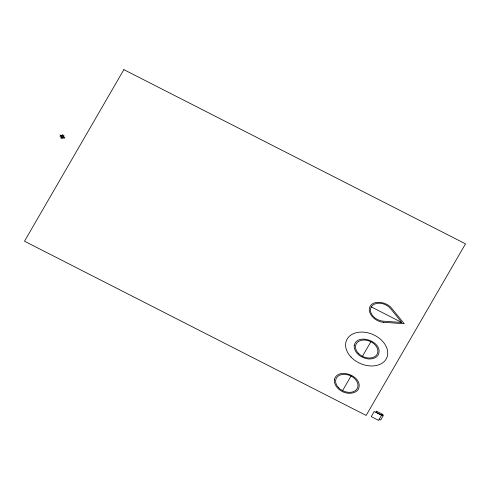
<?xml version="1.0" encoding="UTF-8"?>
<svg xmlns="http://www.w3.org/2000/svg" width="490" height="490" viewBox="0 0 490 490"><rect width="100%" height="100%" fill="white"/><g stroke="black" fill="none" stroke-linecap="round" stroke-linejoin="round"><path stroke-width="0.73" d="M61.305 136.863L61.893 135.853M62.861 137.653L63.443 136.643M342.577 390.634L351.024 376.051M362.447 356.316L370.893 341.732M383.621 322.273C374.666 322.04 365.16 311.432 371.089 304.976C375.168 300.401 386.365 301.907 391.473 307.99L404.226 323.725L383.584 322.273M401.745 322.457L383.401 321.195A11.662 8.404 23.7 0 1 371.022 312.914A11.662 8.404 23.7 0 1 376.491 303.463A11.662 8.404 23.7 0 1 390.634 308.706L401.745 322.457L371.285 306.93M381.545 415.22L374.225 411.49L371.242 416.635L378.562 420.371L381.906 414.632L383.37 415.379L380.669 420.046L379.205 419.299M334.321 379.915C334.045 384.362 337.359 389.544 343.594 392.135C348.96 394.327 355.562 393.348 358.11 389.673C364.915 376.387 337.224 366.312 334.327 379.885M354.19 345.597C353.939 350.24 357.412 355.526 363.69 357.755C369.068 360.162 375.45 358.888 377.98 355.385C384.981 342.29 356.983 331.908 354.197 345.566M60.515 135.148L59.927 136.159L64.233 138.358L64.821 137.347L60.515 135.148M62.573 134.866L60.797 137.935L62.175 138.639L63.951 135.571L62.573 134.866M123.854 69.629L24.5 241.221L366.146 415.434L465.5 243.842L123.854 69.629M376.528 411.226L375.934 412.255L382.341 415.52L382.935 414.491L376.528 411.226M350.993 357.02A21.946 15.815 23.7 0 0 386.708 357.976A21.946 15.815 23.7 0 0 362.312 332.073A21.946 15.815 23.7 0 0 350.993 357.02M358.343 353.272A11.662 8.404 23.7 0 0 377.318 353.78A11.662 8.404 23.7 0 0 364.352 340.017A11.662 8.404 23.7 0 0 358.343 353.272M338.468 387.59A11.662 8.404 23.7 0 0 357.449 388.098A11.662 8.404 23.7 0 0 344.482 374.336A11.662 8.404 23.7 0 0 338.468 387.59"/></g></svg>
